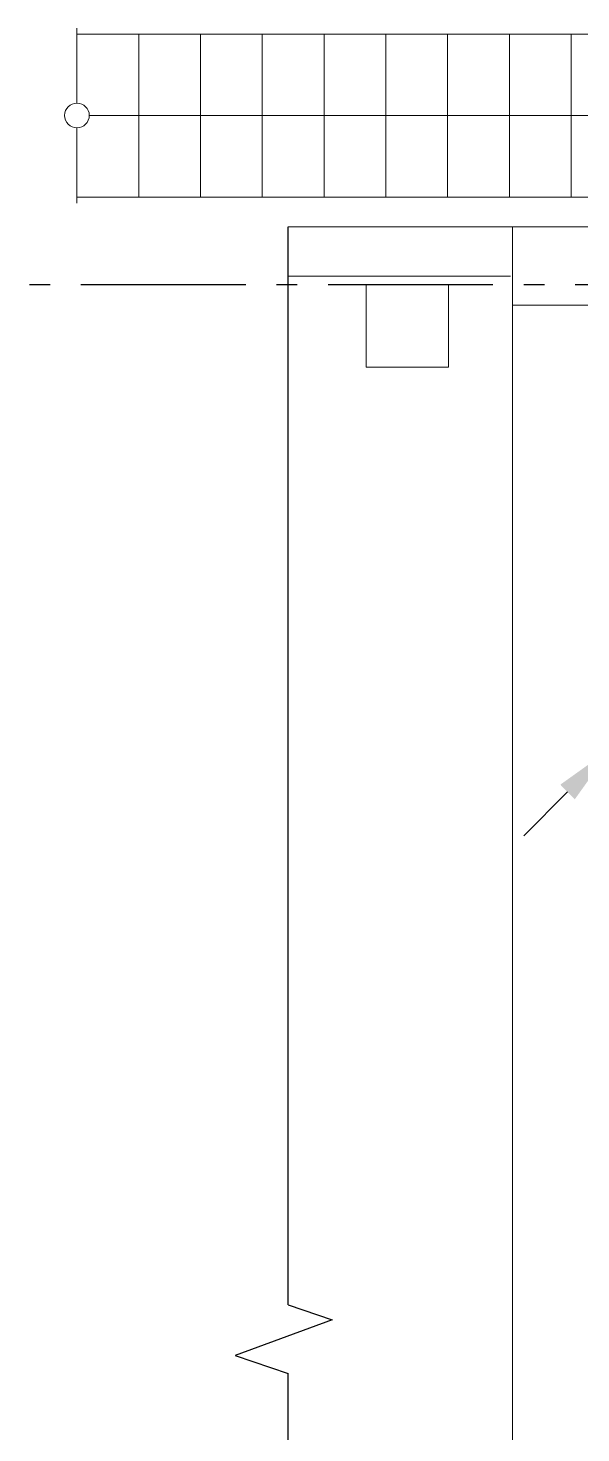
# Model space of a CAD drawing. Header units: millimetres. Extents: x -14296 to 10264, y -13087 to -5602.
# Drawn here: x -1806.7 to -1779.9, y -12887.6 to -12819.4 of the extents above; entities that cross this region are included whole.
import ezdxf

# ---------------------------------------------------------------- set-up
doc = ezdxf.new("R2010")
doc.units = ezdxf.units.MM
doc.linetypes.add('gost6', pattern=[12, 8, -1.5, 1, -1.5])
doc.layers.add('TX', color=7, linetype='Continuous')
for name, color, linetype, lineweight in [('Заземление (Сущ)', 6, 'gost6', 25), ('Осевая', 4, 'gost6', 25), ('Рамка тонкая', 5, 'Continuous', 25), ('Строительный', 251, 'Continuous', 13)]:
    doc.layers.add(name, color=color, linetype=linetype, lineweight=lineweight)

# ---------------------------------------------------------------- blocks, each defined once
blk = doc.blocks.new('A$C22994256')
at = {"layer": 'TX', "color": 5, "linetype": 'ByBlock'}
for p, q in [((-4.079, 3.418), (-1.93, 2.682)), ((-1.93, 2.682), (-6.652, 0.95)), ((-6.652, 0.95), (-4.079, 0.073))]:
    blk.add_line(p, q, dxfattribs=at)
blk = doc.blocks.new('A$C218E5FD8')
at = {"layer": 'Заземление (Сущ)', "lineweight": 30}
blk.add_hatch(color=256, dxfattribs=at).paths.add_polyline_path([(4.743, 4.243, 1), (3.743, 4.243, 1)])
blk.add_line((2.121, 2.121), (0, 0), dxfattribs=at)
blk.add_circle((4.243, 4.243), 0.5, dxfattribs=at)
blk.add_solid([(2.475, 1.768), (1.768, 2.475), (4.243, 4.243)], dxfattribs=at)

msp = doc.modelspace()

# ---------------------------------------------------------------- linework, layer by layer
at = {"layer": 'Осевая'}
msp.add_line((-1816.15747, -12831.87681), (-1777.35747, -12831.87681), dxfattribs=at)
at = {"layer": 'Рамка тонкая'}
for p, q in [((-1794.10313, -12881.37343), (-1794.10313, -12829.07681)), ((-1794.10313, -12977.1227), (-1794.10313, -12884.71832))]:
    msp.add_line(p, q, dxfattribs=at)
at = {"layer": 'Строительный'}
for p, q in [((-1804.35474, -12819.44246), (-1804.35474, -12823.08138)), ((-1804.35474, -12819.74246), (-1760.65048, -12819.74246)), ((-1801.35474, -12819.74246), (-1801.35474, -12827.6424)), ((-1798.35474, -12819.74246), (-1798.35474, -12827.6424)), ((-1795.35474, -12819.74246), (-1795.35474, -12827.6424)), ((-1792.35474, -12819.74246), (-1792.35474, -12827.6424)), ((-1789.35474, -12819.74246), (-1789.35474, -12827.6424)), ((-1786.35474, -12819.74246), (-1786.35474, -12827.6424)), ((-1783.35474, -12819.74246), (-1783.35474, -12827.6424)), ((-1780.35474, -12819.74246), (-1780.35474, -12827.6424)), ((-1803.75474, -12823.68138), (-1760.65048, -12823.68138)), ((-1804.35474, -12824.28138), (-1804.35474, -12827.9424)), ((-1804.35474, -12827.6424), (-1760.65048, -12827.6424)), ((-1754.60741, -12829.07681), (-1794.10313, -12829.07681)), ((-1783.20741, -12829.07681), (-1783.20741, -13010.87681)), ((-1783.30741, -12831.47681), (-1794.10313, -12831.47681)), ((-1786.30741, -12831.88781), (-1790.30741, -12831.88781)), ((-1790.30741, -12831.88781), (-1790.30741, -12835.88781)), ((-1786.30741, -12835.88781), (-1786.30741, -12831.88781)), ((-1776.20741, -12832.87681), (-1783.20741, -12832.87681)), ((-1790.30741, -12835.88781), (-1786.30741, -12835.88781))]:
    msp.add_line(p, q, dxfattribs=at)
msp.add_circle((-1804.35474, -12823.68138), 0.6, dxfattribs=at)

# ---------------------------------------------------------------- block references
at = {"layer": 'Рамка тонкая'}
msp.add_blockref('A$C22994256', (-1790.02379, -12884.79161), dxfattribs=at)
at = {"layer": 'Строительный'}
msp.add_blockref('A$C218E5FD8', (-1782.65002, -12858.61944), dxfattribs=at)

doc.saveas('drawing.dxf')
